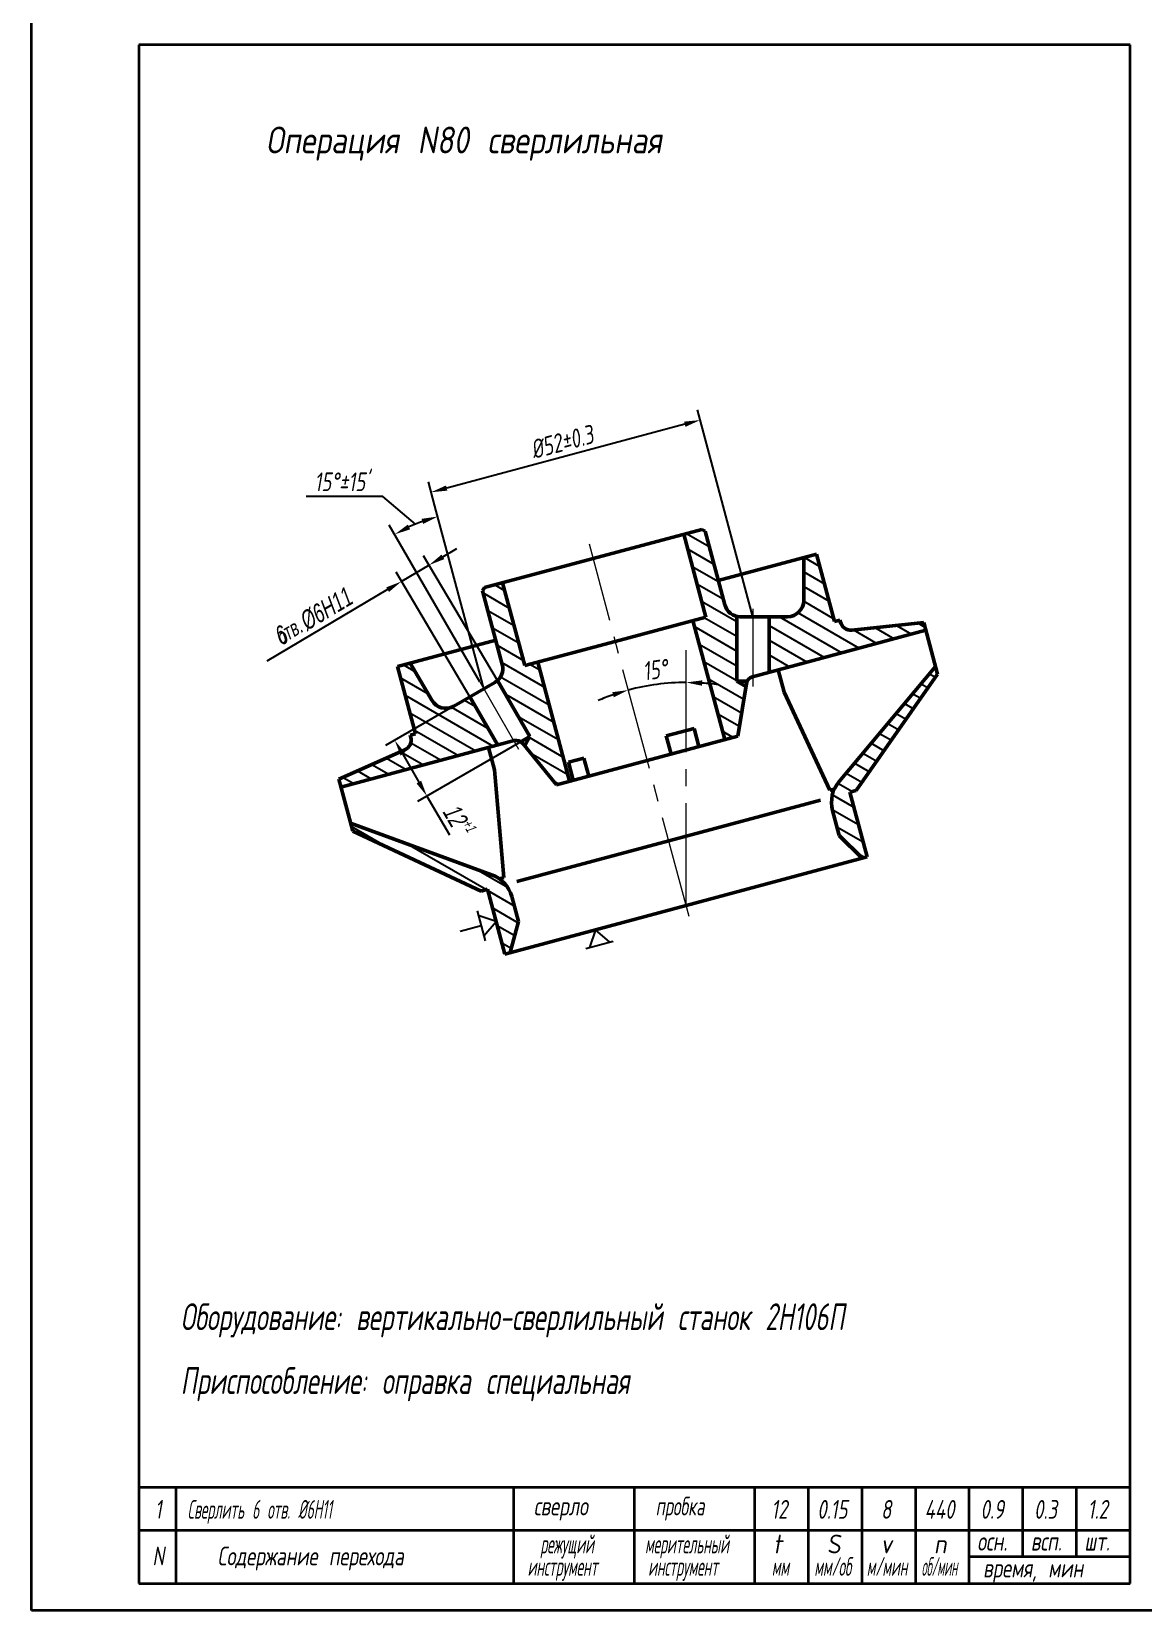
# Model space of a CAD drawing. Header units: millimetres. Extents: x 155 to 2756, y -275 to 1324.
# Drawn here: x 1915.6 to 2123.1, y 70.9 to 365.4 of the extents above; entities that cross this region are included whole.
import ezdxf

# ---------------------------------------------------------------- set-up
doc = ezdxf.new("R2010")
doc.units = ezdxf.units.MM
doc.header["$PDMODE"] = 35
doc.header["$PDSIZE"] = -30
doc.linetypes.add('CENTER2', pattern=[28.575000000000003, 19.05, -3.175, 3.175, -3.175])
doc.layers.get('0').update_dxf_attribs({"lineweight": 50})
for name, color, linetype, lineweight in [('1', 1, 'CENTER2', 20), ('Layer2', 152, 'Continuous', 25), ('Рамка', 52, 'Continuous', 35), ('Текст', 242, 'Continuous', 25)]:
    doc.layers.add(name, color=color, linetype=linetype, lineweight=lineweight)
doc.styles.add('3.5', font='txt.shx', dxfattribs={"width": 0.7, "oblique": 10, "height": 3.5})
doc.styles.add('5', font='txt.shx', dxfattribs={"width": 0.8, "oblique": 10, "height": 5})
doc.styles.add('ST_5', font='w_russin.shx', dxfattribs={"width": 0.7, "oblique": 10, "height": 5})
doc.dimstyles.new('1 STANDARD(1 1)', dxfattribs={"dimscale": 0, "dimtxt": 3.5, "dimasz": 3, "dimexe": 2, "dimexo": 0, "dimgap": 1, "dimtad": 1, "dimtoh": 1, "dimdec": 1, "dimzin": 9, "dimdsep": 46, "dimtxsty": '3.5', "dimcen": 2.5, "dimclrd": 256, "dimclre": 256, "dimclrt": 256, "dimaunit": 1, "dimadec": 0, "dimazin": 0, "dimtfac": 1, "dimtdec": 1, "dimtmove": 0, "dimatfit": 3, "dimfxl": 0, "dimtolj": 1, "dimtzin": 1, "dimarcsym": 0})
doc.dimstyles.new('STANDARD(1 1)', dxfattribs={"dimscale": 0, "dimtxt": 3.5, "dimasz": 3, "dimexe": 2, "dimexo": 0, "dimgap": 1, "dimtad": 1, "dimdec": 1, "dimzin": 9, "dimdsep": 46, "dimtxsty": '3.5', "dimcen": 2.5, "dimclrd": 256, "dimclre": 256, "dimclrt": 256, "dimaunit": 1, "dimadec": 0, "dimazin": 0, "dimtfac": 1, "dimtdec": 1, "dimtmove": 0, "dimatfit": 3, "dimfxl": 0, "dimtolj": 1, "dimtzin": 1, "dimarcsym": 0})
doc.dimstyles.new('STANDARD(1 1)$2', dxfattribs={"dimscale": 0, "dimtxt": 3.5, "dimasz": 3, "dimexe": 2, "dimexo": 0, "dimgap": 1, "dimtad": 1, "dimdec": 1, "dimzin": 9, "dimdsep": 46, "dimtxsty": '3.5', "dimcen": 2.5, "dimclrd": 256, "dimclre": 256, "dimclrt": 256, "dimaunit": 1, "dimadec": 0, "dimazin": 0, "dimtfac": 1, "dimtdec": 1, "dimtmove": 0, "dimatfit": 3, "dimfxl": 0, "dimtolj": 1, "dimtzin": 1, "dimarcsym": 0})

# ---------------------------------------------------------------- blocks, each defined once
blk = doc.blocks.new('*D126')
at = {"layer": 'Defpoints', "color": 0}
for p in [(1989.778401318549, 265.9019949145666), (2002.54724222255, 244.3679135781911), (1997.385975070574, 241.3074905168501)]:
    blk.add_point(p, dxfattribs=at)
at = {"layer": 'Layer2', "lineweight": -2}
for p, q in [((1992.358860435291, 267.4321029979467), (1994.939319552032, 268.9622110813268)), ((1989.778401318549, 265.9019949145666), (1984.617134166573, 262.8415718532256)), ((2002.54724222255, 244.3679135781911), (1988.758329262962, 267.6223009923942)), ((1997.385975070574, 241.3074905168501), (1983.597062110986, 264.5618779310532)), ((1982.036675049831, 261.3114637698454), (1959.518745036793, 247.9592403184453))]:
    blk.add_line(p, q, dxfattribs=at)
at = {"layer": 'Layer2'}
for points in [[(1992.103842421394, 267.8621795174035), (1992.613878449187, 267.0020264784897), (1989.778401318549, 265.9019949145666)], [(1981.781657035934, 261.7415402893023), (1982.291693063728, 260.8813872503885), (1984.617134166573, 262.8415718532256)]]:
    blk.add_solid(points, dxfattribs=at)
at = {"layer": 'Layer2', "insert": (1968.08488140851, 256.2357188594682), "char_height": 3.5, "attachment_point": 5, "rotation": 30.66622956518421, "style": '3.5'}
blk.add_mtext('\\A1;{\\Fw_russin.shx;6    %%c6H11}', dxfattribs=at)
blk = doc.blocks.new('*D127')
at = {"layer": 'Defpoints', "color": 0}
for p in [(1988.604895226342, 274.0714648320227), (1999.245627231176, 244.086478490283), (1999.777967924312, 243.5766040780677), (1999.984051281928, 242.8074905168506), (2006.483654857962, 231.549846894102)]:
    blk.add_point(p, dxfattribs=at)
at = {"layer": 'Layer2', "lineweight": -2}
for p, q in [((1981.133815841767, 278.6808400781639), (1966.858338075954, 278.680840078164)), ((1987.252010255259, 273.5453566401249), (1981.133815841767, 278.6808400781639)), ((1999.777967924312, 243.5766040780677), (1990.855393163072, 276.8761064213458)), ((1999.245627231176, 244.086478490283), (1982.348838009195, 273.3525759075351))]:
    blk.add_line(p, q, dxfattribs=at)
blk.add_arc((1999.984051281928, 242.8074905168492), 33.27042654546529, 110.1681220014458, 114.8318779985537, dxfattribs=at)
at = {"layer": 'Layer2'}
for points in [[(1988.362154657094, 274.5145780035654), (1988.664259369926, 273.5613032569762), (1991.373031253278, 274.9442547687676)], [(1986.24212336864, 272.5580216753315), (1985.781676622066, 273.4457090040506), (1983.348838009195, 271.6205250999662)]]:
    blk.add_solid(points, dxfattribs=at)
at = {"layer": 'Layer2', "insert": (1973.49607695886, 281.4308400781642), "char_height": 3.5, "attachment_point": 5, "style": '3.5'}
blk.add_mtext("\\A1;15°±15'", dxfattribs=at)
blk = doc.blocks.new('*D128')
at = {"layer": 'Defpoints', "color": 0}
for p in [(2000.915414970389, 243.3452135930968), (1983.359680116486, 233.2094053493739), (2006.915414970389, 232.9529087476839)]:
    blk.add_point(p, dxfattribs=at)
at = {"layer": 'Layer2', "lineweight": -2}
for p, q in [((2000.915414970389, 243.3452135930968), (1981.627629308918, 232.2094053493739)), ((2006.915414970389, 232.9529087476839), (1987.627629308918, 221.817100503961)), ((1984.859680116487, 230.6113291380207), (1987.859680116487, 225.4151767153143)), ((1989.359680116487, 222.817100503961), (1993.551346783154, 215.5569208689014))]:
    blk.add_line(p, q, dxfattribs=at)
at = {"layer": 'Layer2'}
for points in [[(1985.292692818379, 230.8613291380208), (1984.426667414594, 230.3613291380207), (1983.359680116486, 233.2094053493739)], [(1988.292692818379, 225.6651767153144), (1987.426667414594, 225.1651767153143), (1989.359680116487, 222.817100503961)]]:
    blk.add_solid(points, dxfattribs=at)
at = {"layer": 'Layer2', "insert": (1994.587083310228, 219.2629725807545), "char_height": 3.5, "attachment_point": 5, "rotation": 300.0000000000015, "style": '3.5'}
blk.add_mtext('\\A1;{\\Fw_russin.shx;12}', dxfattribs=at)
blk = doc.blocks.new('*D129')
at = {"layer": 'Defpoints', "color": 0}
for p in [(1990.156727647002, 279.483561624829), (1990.855393163075, 276.8761064213462), (2050.212194248959, 256.2660808621813)]:
    blk.add_point(p, dxfattribs=at)
at = {"layer": 'Layer2', "lineweight": -2}
for p, q in [((2050.212194248959, 256.2660808621813), (2039.86723252383, 294.8740036227334)), ((2037.487093135168, 292.165694834848), (1993.054505125869, 280.2600187601363)), ((1990.855393163075, 276.8761064213462), (1989.639089556797, 281.4154132774072))]:
    blk.add_line(p, q, dxfattribs=at)
at = {"layer": 'Layer2'}
for points in [[(2037.357683612616, 292.6486577479925), (2037.616502657719, 291.6827319217034), (2040.384870614035, 292.9421519701552)], [(1992.925095603318, 280.7429816732808), (1993.183914648421, 279.7770558469917), (1990.156727647002, 279.483561624829)]]:
    blk.add_solid(points, dxfattribs=at)
at = {"layer": 'Layer2', "insert": (2014.559046756487, 288.8691528197871), "char_height": 3.5, "attachment_point": 5, "rotation": 14.99999999999449, "style": '3.5'}
blk.add_mtext('\\A1;%%c52±0.3', dxfattribs=at)
blk = doc.blocks.new('*D160')
at = {"layer": 'Defpoints', "color": 0}
for p in [(2019.676965018618, 269.7688218365145), (2037.726998427025, 250.3016112589749), (2034.101846352571, 243.8408578945021), (2037.726998427025, 202.4051800780235), (2038.278280380419, 200.3477678186609)]:
    blk.add_point(p, dxfattribs=at)
at = {"layer": 'Layer2', "lineweight": -2}
for start, end in [(109.1334039140989, 113.266807828198), (89.99999999999977, 105), (81.73319217180172, 85.86659608590074)]:
    blk.add_arc((2037.726998427025, 202.4051800780222), 41.59395537423735, start, end, dxfattribs=at)
at = {"layer": 'Layer2'}
for points in [[(2023.947056997795, 242.1793832410815), (2024.240541804272, 241.2234195030834), (2026.961690615028, 242.581855791513)], [(2040.707015523514, 243.3912718946788), (2040.743078455892, 244.3906214155714), (2037.726998427025, 243.9991354522595)]]:
    blk.add_solid(points, dxfattribs=at)
at = {"layer": 'Layer2', "insert": (2031.93895078405, 246.3697667667994), "char_height": 3.5, "attachment_point": 5, "rotation": 7.499999999999892, "style": '3.5'}
blk.add_mtext('\\A1;15°', dxfattribs=at)

msp = doc.modelspace()

# ---------------------------------------------------------------- hatches: boundary and pattern name
at = {"layer": 'Layer2'}
h = msp.add_hatch(dxfattribs=at)
h.set_pattern_fill('ANSI31', color=256, scale=0.75, angle=105, style=0)
h.set_pattern_definition([(150, (2803.760143027032, -1646.994671939086), (-1.190625, -2.062222992761694), [])])
h.paths.add_polyline_path([(1975.128798843514, 217.7256046446928), (1975.517027411168, 216.2767159052587), (1999.486425930123, 205.0996018145007), (2000.684356443126, 205.420586328049), (2003.919594506908, 193.3465134994353), (2004.885520333197, 193.6053325445378), (2006.438434603811, 199.4008875022726), (2005.189593099031, 204.0616274487128, 0.2446984432290333), (2001.446159001251, 208.1468689028132)])
h.paths.add_polyline_path([(2066.325835833734, 215.447668298629), (2070.568476520854, 211.2050276115093), (2071.534402347142, 211.4638466566118), (2068.299164283361, 223.5379194852255), (2069.497094796363, 223.8589039987726), (2084.666645781833, 245.5232680018442), (2084.278417214179, 246.9721567412774), (2066.276282627974, 225.5180481738031, 0.2446984432290144), (2065.076994328954, 220.108408245069)])
h.paths.add_polyline_path([(2082.466683898461, 253.733637525301), (2082.078455330808, 255.1825262647342), (2068.673478176622, 253.7736063921902, -0.368919477109771), (2066.532569597509, 255.2450120927215), (2066.42488223351, 255.6469068064973), (2065.458956407221, 255.3880877613946), (2062.094308820888, 267.9451235031524), (2059.679494255166, 267.2980758903962), (2059.679494255166, 259.2660808621813, -0.4142135623731003), (2056.679494255166, 256.2660808621811), (2053.212194248959, 256.2660808621812), (2053.212194248959, 245.8949206487322)])
h.paths.add_polyline_path([(2044.96895255849, 233.3333888906551), (2047.383767124213, 233.9804365034115), (2048.884668668782, 243.2189341381213), (2047.212194248959, 244.2660808621815), (2047.212194248959, 256.3358514036418, -0.2802349984349983), (2044.957654922183, 258.4896237268739), (2041.282937192922, 272.203856995951), (2040.670564757226, 272.5574103865444), (2037.289824365215, 271.6515437286855), (2041.430929086855, 256.1967305080602), (2039.016114521133, 255.5496828953039)])
h.paths.add_polyline_path([(2008.58212749328, 233.915185671437), (2007.657295520565, 232.1720927969996), (2013.576363204096, 224.9217699248231), (2015.991177769818, 225.5688175375795), (2010.03833973246, 247.7851115422283), (2007.623525166737, 247.1380639294718), (2003.482420445097, 262.5928771500973), (2000.101680053085, 261.6870104922385), (1999.748126662492, 261.0746380565424), (2003.422844391753, 247.3604047874654, -0.2802349984350083), (2002.547242222551, 244.3679135781906)])
h.paths.add_polyline_path([(1990.285128971304, 240.6719167251), (1986.269131457197, 247.6278284626046), (1983.854316891474, 246.9807808498482), (1987.218964477807, 234.4237451080904), (1986.253038651517, 234.164926062988), (1986.360726015516, 233.763031349213, -0.3689194771099046), (1985.24234764909, 231.418302343722), (1972.928836960143, 225.935974168149), (1973.317065527796, 224.487085428716), (2002.571555177299, 232.3258023052849), (1997.385975070574, 241.3074905168498), (1994.383205182657, 239.5738405137469, -0.4142135623730716)])

# ---------------------------------------------------------------- linework, layer by layer
for p, q in [((2040.670564757226, 272.5574103865445), (2020.386122405156, 267.122210439391)), ((2037.289824365215, 271.6515437286853), (2041.430929086855, 256.1967305080602)), ((2041.282937192922, 272.2038569959507), (2040.670564757226, 272.5574103865445)), ((2041.282937192922, 272.2038569959507), (2044.957654922183, 258.4896237268738)), ((2000.101680053085, 261.6870104922386), (2020.386122405156, 267.122210439391)), ((2043.741718121396, 263.0275616462045), (2062.094308820889, 267.9451235031524)), ((2059.679494255166, 267.2980758903961), (2059.679494255166, 259.2660808621815)), ((2062.094308820889, 267.9451235031524), (2065.458956407221, 255.3880877613947)), ((2003.482420445097, 262.5928771500969), (2007.623525166737, 247.1380639294719)), ((1999.748126662492, 261.0746380565424), (2000.101680053085, 261.6870104922386)), ((1999.748126662492, 261.0746380565424), (2003.422844391753, 247.3604047874655)), ((2047.855432401051, 256.2660808621815), (2056.679494255166, 256.2660808621811)), ((2041.430929086855, 256.1967305080602), (2024.527227126796, 251.6673972187659)), ((2044.96895255849, 233.3333888906552), (2039.016114521132, 255.5496828953044)), ((2082.466683898461, 253.733637525301), (2050.141528874816, 245.0721383415043)), ((2065.458956407221, 255.3880877613947), (2066.42488223351, 255.6469068064973)), ((2066.42488223351, 255.6469068064973), (2066.532569597509, 255.2450120927217)), ((2082.078455330808, 255.1825262647342), (2068.673478176623, 253.7736063921902)), ((2082.078455330808, 255.1825262647342), (2084.666645781833, 245.5232680018439)), ((2002.206907590966, 251.8983427067963), (1983.854316891474, 246.9807808498483)), ((2007.623525166737, 247.1380639294719), (2024.527227126796, 251.6673972187659)), ((1986.269131457197, 247.6278284626046), (1990.285128971304, 240.6719167251003)), ((2015.991177769818, 225.5688175375794), (2010.03833973246, 247.7851115422286)), ((1983.854316891474, 246.9807808498483), (1987.218964477807, 234.4237451080905)), ((2054.937797849223, 246.3572947398786), (2056.060490945707, 242.1673470624955)), ((2084.278417214179, 246.9721567412776), (2066.276282627975, 225.5180481738034)), ((2084.666645781833, 245.5232680018439), (2069.497094796364, 223.8589039987728)), ((2002.025066912886, 243.9858714408047), (1994.383205182657, 239.5738405137467)), ((2047.212194248959, 244.2660808621815), (2049.136748096465, 244.2660808621815)), ((2047.212194248959, 244.2660808621815), (2048.884668668782, 243.2189341381211)), ((2048.976345383257, 243.7832317184027), (2047.383767124213, 233.9804365034115)), ((2064.578656445431, 223.90008219829), (2056.060490945707, 242.1673470624955)), ((1973.317065527797, 224.487085428716), (2005.642220551441, 233.1485846125126)), ((1987.218964477807, 234.4237451080905), (1986.253038651517, 234.1649260629879)), ((1986.253038651517, 234.1649260629879), (1986.360726015516, 233.7630313492125)), ((2008.582127493281, 233.915185671437), (2006.915414970389, 232.952908747684)), ((2008.582127493281, 233.915185671437), (2007.657295520565, 232.172092797)), ((2030.480065164154, 229.4511032141172), (2047.383767124213, 233.9804365034115)), ((2039.233456769187, 235.4200340571517), (2034.017457307226, 234.0224112135984)), ((2034.923323965084, 230.6416708215888), (2034.017457307226, 234.0224112135984)), ((2040.139323427045, 232.0392936651424), (2039.233456769187, 235.4200340571517)), ((1972.928836960143, 225.9359741681492), (1985.242347649089, 231.418302343722)), ((2000.845951577035, 231.8634282141375), (2001.968644673519, 227.6734805367544)), ((2007.295752366753, 232.6149504795801), (2013.576363204096, 224.9217699248231)), ((2015.765599198624, 229.1318405730342), (2018.663376677492, 229.9082977083413)), ((2018.663376677492, 229.9082977083413), (2019.569243335351, 226.5275573163294)), ((2003.72532938922, 207.5944823568313), (2001.968644673519, 227.6734805367544)), ((2030.480065164154, 229.4511032141172), (2013.576363204096, 224.9217699248231)), ((2016.671465856484, 225.7511001810219), (2015.765599198624, 229.1318405730342)), ((1972.928836960143, 225.9359741681492), (1975.517027411168, 216.2767159052589)), ((2065.399447458367, 224.1200124873615), (2064.578656445431, 223.90008219829)), ((2068.299164283361, 223.5379194852255), (2069.497094796364, 223.8589039987728)), ((2062.814599266407, 222.0683347180966), (2034.491760363243, 214.4792529066367)), ((2071.534402347143, 211.4638466566118), (2068.299164283361, 223.5379194852255)), ((2065.076994328954, 220.1084082450693), (2066.325835833734, 215.447668298629)), ((1975.128798843514, 217.7256046446926), (2001.446159001251, 208.1468689028131)), ((1975.517027411168, 216.2767159052589), (1999.486425930123, 205.0996018145008)), ((2070.568476520853, 211.2050276115092), (2066.325835833734, 215.447668298629)), ((2006.16892146008, 206.8901710951779), (2034.491760363243, 214.4792529066367)), ((2037.726998427025, 202.4051800780235), (2071.534402347143, 211.4638466566118)), ((2002.904538376284, 207.3745520677608), (2003.72532938922, 207.5944823568313)), ((2000.684356443126, 205.420586328049), (1999.486425930123, 205.0996018145008)), ((2003.919594506907, 193.3465134994353), (2000.684356443126, 205.420586328049)), ((2005.189593099031, 204.0616274487129), (2006.438434603811, 199.4008875022726)), ((2037.726998427025, 202.4051800780235), (2003.919594506907, 193.3465134994353)), ((2004.885520333197, 193.6053325445378), (2006.438434603811, 199.4008875022726))]:
    msp.add_line(p, q)
at = {"color": 1}
for p, q in [((2047.212194248959, 256.3358514036422), (2047.212194248959, 244.2660808621815)), ((2053.212194248959, 256.2660808621813), (2053.212194248959, 245.8949206487318)), ((2002.54724222255, 244.3679135781911), (2008.582127493281, 233.915185671437)), ((1997.385975070574, 241.3074905168501), (2002.571555177299, 232.3258023052842))]:
    msp.add_line(p, q, dxfattribs=at)
for centre, radius, start, end in [((2056.679494255166, 259.2660808621812), 3, 269.9999999999944, 359.9999999999944), ((2047.855432401051, 259.2660808621814), 3, 195.0000000000006, 269.9999999999944), ((2068.464421250087, 255.7626501829267), 2, 195.0000000000006, 275.9999999999929), ((2000.525066912886, 246.5839476521578), 3, 300.0000000000055, 14.99999999999939), ((2050.555639346981, 243.5266570194419), 1.6, 104.9999999999973, 170.7722546820526), ((1992.883205182657, 242.1719167251001), 3, 210.0000000000055, 300.0000000000055), ((1984.428874362938, 233.2453932590074), 2, 294.000000000007, 14.99999999999939), ((2006.056331023606, 231.6031032904501), 1.6, 39.22774531794743, 105.0000000000027), ((2070.872549286688, 221.661322515684), 6, 139.9999999999947, 195.0000000000006), ((1999.394038141297, 202.5087131780974), 6, 14.99999999999939, 70.00000000000526)]:
    msp.add_arc(centre, radius, start, end)
at = {"layer": '1'}
for p, q in [((2038.278280380419, 200.3477678186609), (2019.676965018618, 269.7688218365145)), ((2050.212194248959, 257.7429289636848), (2050.212194248959, 243.2668737101121)), ((2037.726998427025, 202.4051800780235), (2037.726998427025, 250.3016112589748)), ((1999.245627231176, 244.0864784902831), (2006.483654857962, 231.5498468941021))]:
    msp.add_line(p, q, dxfattribs=at)
at = {"layer": 'Layer2'}
for p, q in [((1999.984051281928, 242.8074905168505), (1999.777967924312, 243.5766040780675)), ((1998.720917337268, 201.4130274851078), (2000.21542694098, 195.8354417116549)), ((2002.301975475016, 199.3835499137422), (1998.96119923329, 200.5162832410186)), ((1999.468172139125, 198.6242345983813), (1995.54762833625, 197.5737280525103)), ((1999.975145044959, 196.7321859557446), (2002.301975475016, 199.3835499137422)), ((2020.823296466966, 197.8758467887294), (2019.69056313969, 194.5350705470022)), ((2023.474660424964, 195.5490163586722), (2020.823296466966, 197.8758467887294)), ((2019.019796060066, 194.3553390497079), (2024.145427504588, 195.7287478559674))]:
    msp.add_line(p, q, dxfattribs=at)
at = {"layer": 'Рамка'}
for p, q in [((1915.584602742123, 70.90733071720138), (1915.584602742123, 664.9073307172014)), ((1935.584602742123, 362.9073307172014), (1935.584602742123, 75.90733071720138)), ((2120.584602742123, 362.9073307172014), (1935.584602742123, 362.9073307172014)), ((2120.584602742123, 75.90733071720138), (2120.584602742123, 362.9073307172014)), ((1935.584602742123, 93.90733071720138), (2120.584602742123, 93.90733071720138)), ((1942.584602742123, 75.90733071720138), (1942.584602742123, 93.90733071720132)), ((2005.584602742123, 75.90733071720138), (2005.584602742123, 93.90733071720132)), ((2028.084602742123, 75.90733071720138), (2028.084602742123, 93.90733071720132)), ((2050.584602742123, 75.90733071720138), (2050.584602742123, 93.90733071720132)), ((2060.584602742123, 75.90733071720138), (2060.584602742123, 93.90733071720132)), ((2070.584602742123, 75.90733071720138), (2070.584602742123, 93.90733071720132)), ((2080.584602742123, 75.90733071720138), (2080.584602742123, 93.90733071720132)), ((2090.584602742123, 75.90733071720138), (2090.584602742123, 93.90733071720132)), ((2100.584602742123, 80.90733071720138), (2100.584602742123, 93.90733071720138)), ((2110.584602742123, 80.90733071720138), (2110.584602742123, 93.90733071720138)), ((1935.584602742123, 85.90733071720138), (2120.584602742123, 85.90733071720138)), ((2120.584602742123, 80.90733071720138), (2090.584602742123, 80.90733071720138)), ((1935.584602742123, 75.90733071720138), (2120.584602742123, 75.90733071720138)), ((2755.584602742123, 70.90733071720138), (1915.584602742123, 70.90733071720138))]:
    msp.add_line(p, q, dxfattribs=at)

# ---------------------------------------------------------------- texts
at = {"layer": 'Layer2', "style": 'ST_5', "oblique": 10, "width": 0.7}
for s, height, rotation, p in [('отв.', 3, 30.66622956516825, (1962.041456648717, 250.9337247360883)), ('+1', 2, 300.0000000000056, (1995.907662082814, 217.7200851630469))]:
    msp.add_text(s, height=height, rotation=rotation, dxfattribs=at).set_placement(p)
at = {"layer": 'Текст', "oblique": 10}
for s, height, style, width, p in [('Операция N80 сверлильная', 5, '5', 0.8, (1959.332196137399, 342.6853897650544)), ('Оборудование: вертикально-сверлильный станок 2Н106П', 5, '5', 0.65, (1943.408871873347, 123.1850720327584)), ('Приспособление: оправка специальная', 5, '5', 0.65, (1943.408871873347, 111.2782055327989)), ('1', 3.5, '3.5', 0.7, (1938.590315199623, 88.0059524243386)), ('Сверлить 6 отв. %%c6H11', 3.5, '3.5', 0.5, (1944.681803573059, 88.0059524243386)), ('пробка', 3.5, '3.5', 0.6, (2032.044203435953, 88.62739926080394)), ('12', 3.5, '3.5', 0.7, (2053.623926895538, 88.0059524243386)), ('0.15', 3.5, '3.5', 0.7, (2062.222620820282, 88.0059524243386)), ('8', 3.5, '3.5', 0.7, (2074.122317963229, 88.0059524243386)), ('440', 3.5, '3.5', 0.7, (2082.253354676226, 88.0059524243386)), ('0.9', 3.5, '3.5', 0.7, (2092.681803573059, 88.0059524243386)), ('0.3', 3.5, '3.5', 0.7, (2102.681803573059, 88.0059524243386)), ('1.2', 3.5, '3.5', 0.7, (2112.681803573059, 88.0059524243386)), ('сверло', 3.5, '3.5', 0.7, (2009.304705786984, 88.62739926080394)), ('N', 3.5, '3.5', 0.7, (1938.137797195363, 79.31231712436511)), ('Содержание перехода', 3.5, '3.5', 0.7, (1950.275292826955, 79.31231712436511)), ('режущий', 3.5, '3.5', 0.5, (2010.531336706566, 81.54328201963654)), ('мерительный', 3.5, '3.5', 0.5, (2030.067674244601, 81.54328201963654)), ('t', 3.5, '3.5', 0.9, (2053.9922665136, 81.54328201963654)), ('S', 3.5, '3.5', 0.9, (2063.9922665136, 81.54328201963654)), ('v', 3.5, '3.5', 0.9, (2073.9922665136, 81.54328201963654)), ('n', 3.5, '3.5', 0.9, (2083.9922665136, 81.54328201963656)), ('осн.', 3.5, '3.5', 0.7, (2092.059054142102, 82.06390362834554)), ('всп.', 3.5, '3.5', 0.7, (2102.059054142102, 82.06390362834554)), ('шт.', 3.5, '3.5', 0.7, (2112.059054142102, 82.06390362834554)), ('инструмент', 3.5, '3.5', 0.5, (2008.148787555132, 77.3610576978981)), ('инструмент', 3.5, '3.5', 0.5, (2030.648787555132, 77.3610576978981)), ('мм', 3.5, '3.5', 0.5, (2053.715885518332, 77.3610576978981)), ('мм/об', 3.5, '3.5', 0.5, (2061.654503159976, 77.3610576978981)), ('м/мин', 3.5, '3.5', 0.5, (2071.434221546635, 77.3610576978981)), ('об/мин', 3.5, '3.5', 0.4, (2081.654503159976, 77.36105769789813)), ('время, мин', 3.5, '3.5', 0.7, (2093.148787555132, 77.06390362834554))]:
    msp.add_text(s, height=height, dxfattribs=dict(at, style=style, width=width)).set_placement(p)

# ---------------------------------------------------------------- dimensions: what is measured, and where the dimension line sits
at = {"layer": 'Layer2'}
dim = msp.add_linear_dim(base=(1990.156727647002, 279.483561624829), p1=(2050.212194248959, 256.2660808621813), p2=(1990.855393163076, 276.8761064213461), angle=194.9999999999945, text='%%c52±0.3', dimstyle='1 STANDARD(1 1)', override={"dimscale": 1}, dxfattribs=at)
dim.commit()
dim.dimension.update_dxf_attribs({"geometry": '*D129', "text_midpoint": (2014.559046756487, 288.8691528197871)})
dim = msp.add_angular_dim_2l(base=(1988.604895226342, 274.0714648320227), line1=((1999.245627231176, 244.0864784902831), (2006.483654857962, 231.5498468941021)), line2=((1999.984051281928, 242.8074905168505), (1999.777967924312, 243.5766040780675)), text="<>±15'", dimstyle='STANDARD(1 1)$2', override={"dimscale": 1, "dimtmove": 1}, dxfattribs=at)
dim.commit()
dim.dimension.update_dxf_attribs({"geometry": '*D127', "text_midpoint": (1973.49607695886, 281.4308400781639), "dimtype": 162})
for base, p1, p2, angle, text, picture, middle in [((1989.778401318549, 265.9019949145666), (1997.385975070574, 241.3074905168501), (2002.54724222255, 244.3679135781911), 30.66622956518643, '{\\Fw_russin.shx;6    %%c6H11}', '*D126', (1969.487480484941, 253.8702980024551)), ((1983.359680116486, 233.2094053493739), (2006.915414970389, 232.952908747684), (2000.915414970389, 243.345213593097), 120.00000000000068, '{\\Fw_russin.shx;12}', '*D128', (1992.20551344982, 217.8879725807544))]:
    dim = msp.add_linear_dim(base=base, p1=p1, p2=p2, angle=angle, text=text, dimstyle='STANDARD(1 1)', override={"dimscale": 1}, dxfattribs=at)
    dim.commit()
    dim.dimension.update_dxf_attribs({"geometry": picture, "text_midpoint": middle, "dimtype": 161})
dim = msp.add_angular_dim_2l(base=(2034.101846352571, 243.8408578945021), line1=((2037.726998427025, 202.4051800780235), (2037.726998427025, 250.3016112589748)), line2=((2038.278280380419, 200.3477678186609), (2019.676965018618, 269.7688218365145)), dimstyle='1 STANDARD(1 1)', override={"dimscale": 1}, dxfattribs=at)
dim.commit()
dim.dimension.update_dxf_attribs({"geometry": '*D160', "text_midpoint": (2031.93895078405, 246.3697667667994)})

doc.saveas('drawing.dxf')
